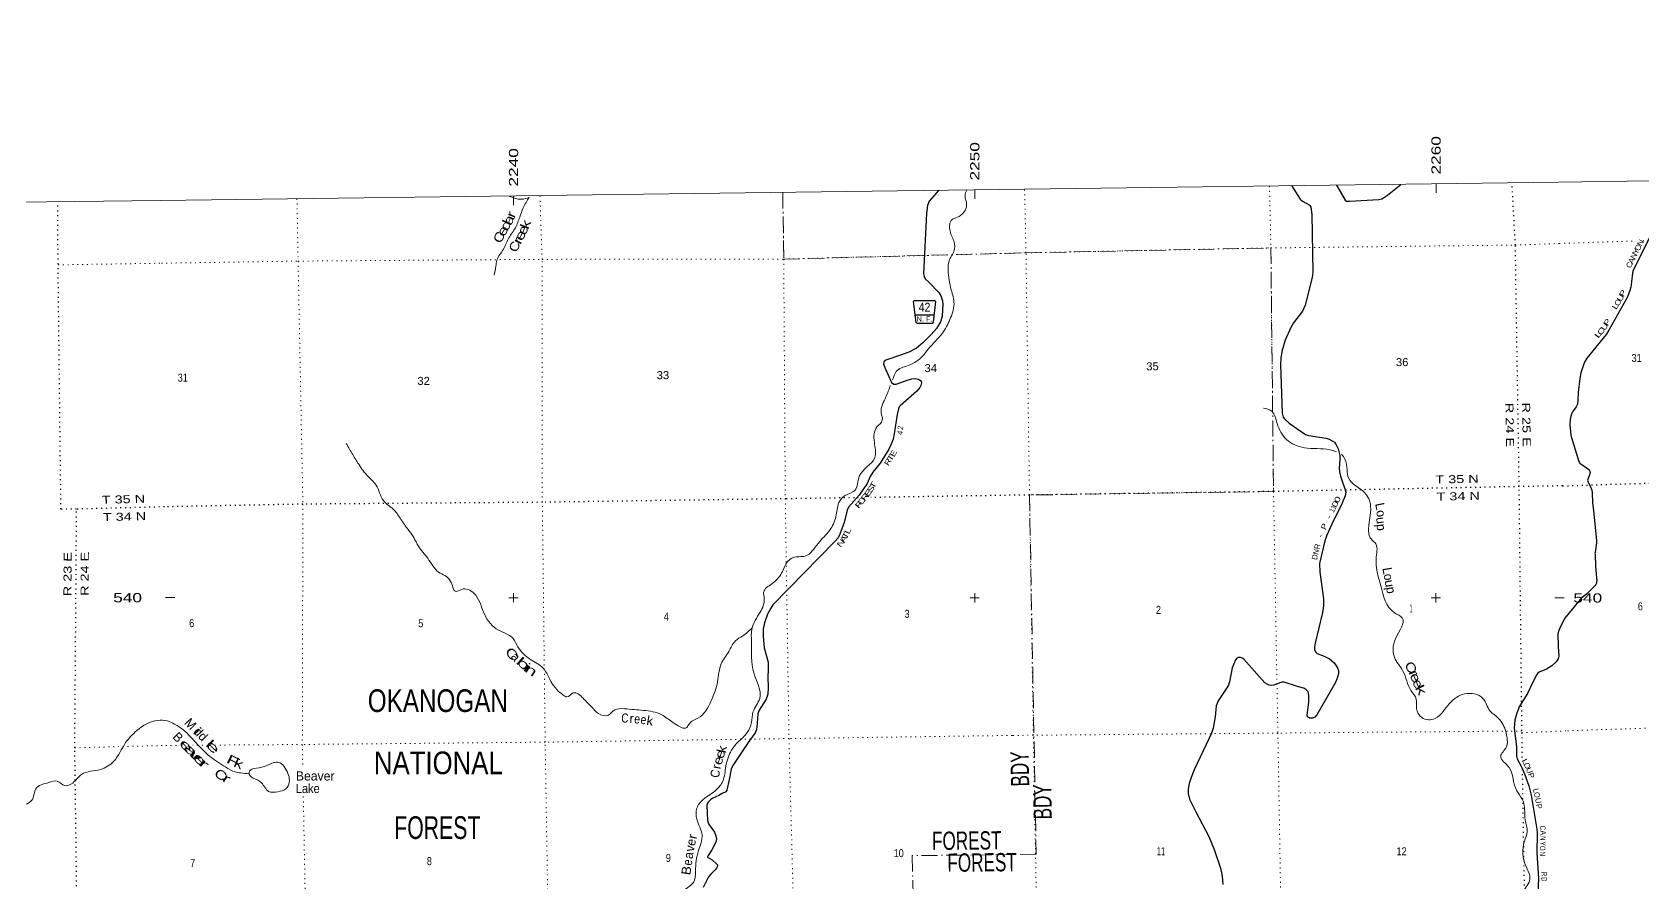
# Model space of a CAD drawing. Header units: feet. Extents: x 244583 to 493183, y 184934 to 372822.
# Drawn here: x 272346 to 307571, y 354219 to 372822 of the extents above; entities that cross this region are included whole.
import ezdxf
from ezdxf.enums import TextEntityAlignment as Align

# ---------------------------------------------------------------- set-up
doc = ezdxf.new("R2010")
doc.units = ezdxf.units.FT
doc.header["$LTSCALE"] = 70
doc.linetypes.add('DOT_DASHED', pattern=[7.7, 5, -1.2, 0.3, -1.2])
doc.linetypes.add('DOTTED', pattern=[1.5, 0.3, -1.2])
for name, color, linetype, lineweight in [('29', 7, 'Continuous', 25), ('30', 7, 'Continuous', 25), ('39', 7, 'Continuous', 13), ('4', 7, 'Continuous', 13), ('44', 7, 'DOT_DASHED', 13), ('5', 7, 'Continuous', 13), ('6', 7, 'DOTTED', 25), ('7', 7, 'DOTTED', 13)]:
    doc.layers.add(name, color=color, linetype=linetype, lineweight=lineweight)
doc.layers.add('41', color=7, linetype='Continuous')

msp = doc.modelspace()

# ---------------------------------------------------------------- linework, layer by layer
at = {"layer": '29'}
for points in [[(292164.05, 369359.83), (291964.64, 369128.26), (291927.95, 369033.71), (291901.12, 368862.54), (291840.08, 367534.75), (291852.3, 367477.72), (291877.52, 367431.46), (291952.7, 367354.36), (292171.7, 367128.68), (292221.17, 367055.19), (292255.76, 366947.85), (292259.96, 366865.84), (292255.28, 366755.8), (292247.35, 366603.01), (292209.52, 366487.36), (292125.48, 366344.38), (292005.25, 366211), (291827.09, 366028.98), (291685.74, 365914.25), (291516.1, 365827.12), (291337.27, 365755.79), (291016.09, 365648.44), (290973.96, 365612.64), (290965.55, 365570.59), (290994.88, 365492.69), (291138.7, 365161.97), (291188.29, 365126.92), (291238.4, 365126.34), (291501.25, 365220.03), (291583.34, 365244.67), (291658.98, 365248.88), (291733.32, 365234.3), (291776.66, 365202.62), (291785.06, 365181.59), (291793.47, 365156.36), (291782.43, 365098.56), (291759.85, 365051.22), (291696.01, 364971.3), (291326.48, 364649.02), (291310.16, 364625.66), (291289.15, 364588.63), (291265.47, 364461.97), (291201, 364037.01), (291175.68, 363924.19), (291134.68, 363811.52), (291083.22, 363703.4), (290890.14, 363399.88), (290734.41, 363202.97), (290671.67, 363101.8), (290605.95, 362948.89), (290430.97, 362700.34), (290257.11, 362498.18), (290200.67, 362431.28), (290172.75, 362368.95), (290105.22, 362101.11), (290011.29, 361840.62), (289969.53, 361766.84), (289899.25, 361680.42), (288544.84, 360294.96), (288497.09, 360226.08), (288427.16, 360093.1), (288363.87, 359908.11), (288334.71, 359769.29), (288331.38, 359604.93), (288354.34, 359359.66), (288443.25, 359047.63), (288438.54, 358874.17), (288433.37, 358724.89), (288442.07, 358485.29), (288435.57, 358343.67), (288396.37, 358238.18), (288246.45, 357994.62), (288216.78, 357914.94), (288202.53, 357713.02), (288183.41, 357561.47), (288158.22, 357498.2), (288002.65, 357290.48), (287670.69, 356785.58), (287636.24, 356704.27), (287586.07, 356479.21), (287540.13, 356244.19), (287519.4, 356209.44), (287438.55, 356168.92), (287362.6, 356130.16)], [(299884.15, 369466.97), (300079.85, 369169.89), (300131.48, 369124.16), (300272.14, 369048.06), (300291.18, 369031.65), (300307.99, 368998), (300328.84, 368833.92), (300351.36, 367572.86), (300337.4, 367456.73), (300186.11, 366855.37), (300160.89, 366783.87), (300125.42, 366724.37), (299934.52, 366463.3), (299875.11, 366361.24), (299751.99, 366083.55), (299673.86, 365841.62), (299652.37, 365692.58), (299649.25, 365548.73), (299656.32, 365345.18)], [(300873.53, 369476.04), (301059.76, 369148.39), (301093.87, 369130.46), (301159.22, 369124.85), (301800.95, 369164.18), (301862.95, 369176.72), (301900.78, 369197.75), (301987.03, 369257.83), (302280.65, 369495.13)], [(307756.16, 368395.13), (307356.26, 367603.12), (307349.15, 367576.48), (307342.79, 367549.1), (307325.64, 367361.21), (307317.2, 367292.24), (307308.08, 367248), (307289.97, 367176.17), (307256.83, 367090.89), (307218.53, 367004.85), (306826.01, 366303.31), (306768.53, 366212.93), (306349.36, 365693.8), (306298.14, 365609.28), (306265.46, 365527.41), (306217.66, 365372.42), (306192.25, 365250.12), (306159.59, 364942.99), (306151.38, 364767.22), (306139.54, 364684.31), (306131.26, 364658.85), (306113.51, 364632.2), (306074.76, 364574.75), (306030.66, 364516.14), (306018.82, 364493.04), (306002.75, 364448.85), (305986.86, 364393.56), (305978.58, 364347.96), (305973.84, 364263.88), (305973.66, 364228.55), (305993.96, 364018.72), (306001.23, 363982.61), (306172.67, 363436.03), (306183.33, 363411.16), (306196.2, 363397.34), (306291.47, 363327.71), (306390.77, 363260.15), (306405.84, 363242.98), (306415.3, 363218.11), (306417.67, 363194.42), (306413.49, 363165.53), (306366.78, 363042.83), (306363.79, 363021.7), (306365.59, 363000.19), (306423.04, 362891.14), (306443.71, 362842.09), (306454.36, 362807.75), (306460.11, 362756.3), (306473.45, 362530.39), (306494.54, 362363.1), (306558.52, 361700.4), (306558.96, 361651.31), (306525.38, 361444.58), (306524.2, 361423.27), (306525.96, 361404.73), (306539.54, 361134.42), (306561.05, 360890.43), (306563.26, 360839.39), (306560.89, 360790.83), (306554.97, 360770.7), (306544.32, 360744.64), (306523.65, 360712.42), (306342.89, 360534.9), (306236.59, 360450.34), (306202.19, 360418.37), (305856.79, 360002.82)], [(299656.32, 365345.18), (299685.99, 364491.61), (299707, 364403.64), (299732.21, 364365.79), (299835.73, 364271.9), (300194.5, 364025.16), (300259.23, 364001.06), (300642.22, 363942.77), (300711.42, 363920.03), (300774.46, 363886.38), (300824.9, 363852.74), (300867.29, 363797.63), (300908.95, 363709.76), (300944.54, 363565.91), (300946.77, 363482.67), (300931.85, 363283.41), (300934.16, 363205.11), (300961.47, 363110.87), (300974.31, 363070.52)], [(300974.31, 363070.52), (301064.45, 362816.12), (301073.38, 362759.15), (301064.45, 362685.76), (300999.13, 362525.39), (300767.65, 362065.72), (300661.25, 361823.04), (300614.76, 361699.6), (300526.51, 361329.53), (300503.54, 361206.13), (300509.32, 361012.81), (300587.29, 360432.43), (300585.34, 360276.09), (300566.96, 360127.55), (300402.15, 359460.07), (300392.02, 359374.04), (300392.02, 359319.37), (300408.83, 359268.91), (300446.93, 359235.54), (300603.67, 359175.24), (300719.83, 359117.51), (300818.65, 359029.83), (300896.34, 358919.86), (300917.35, 358865.19), (300912.16, 358792.49), (300896.34, 358713.8), (300853.25, 358601.46), (300440.69, 357895.11), (300396.23, 357841.18), (300349.21, 357820.1), (300282.76, 357820.16), (300237.51, 357849.37), (300228.12, 357883.24), (300269.73, 358166.65), (300270.15, 358312.19), (300249.13, 358396.29), (300205.8, 358441.06), (300169.28, 358467.78), (300000.27, 358516.18), (299728.01, 358606.56), (299679.29, 358606.35), (299496.74, 358538.99), (299446.43, 358535.07), (299400.21, 358543.48), (299353.98, 358564.51), (299307.81, 358592.39), (298845.46, 359109.11), (298810.44, 359129.31), (298774.01, 359146.96), (298723.58, 359146.96), (298689.96, 359134.34), (298661.51, 359099.12), (298590.17, 358923.89), (298534.46, 358617.08), (298502.9, 358528.55), (298341.9, 358288.44), (298282.31, 358196.55), (298242.76, 358088.27), (298217.05, 357851.78)], [(305856.79, 360002.82), (305754.62, 359786.35), (305725.21, 359721.17), (305711.98, 359658.47), (305719.3, 359386.58), (305737.82, 359178.68), (305720.51, 359116.54), (305678.98, 359052.51), (305582.32, 358964.2), (305464.32, 358887.99), (305304.94, 358825.42), (305275.52, 358804.39), (305250.33, 358775.45), (305160.93, 358593.69), (305048.23, 358362.93), (304872.08, 358083.17), (304821.83, 357953.79), (304775.42, 357784.59), (304762.81, 357687.87), (304757.81, 357609.46), (304806.32, 357193.56), (304810.28, 356990.11), (304821.65, 356928.8), (304915.91, 356753.09), (304981.35, 356600.78), (305078.01, 356340.04), (305127.98, 356133.98), (305255.57, 355391.68), (305258.74, 355301.32), (305251.54, 354871.59), (305286.71, 354310.22), (305254.54, 353482.49)], [(298218.6, 357866.04), (298217.05, 357851.78), (298175.47, 357600.75), (298139.42, 357492.16), (298084.79, 357380.66), (297760.85, 356688.77), (297689.73, 356522.82), (297647.71, 356392.45), (297626.69, 356270.49), (297626.69, 356169.56), (297654.17, 356045.01), (297792.9, 355768.57), (298082.15, 355232.14), (298194.71, 354950.97), (298338.08, 354539.62), (298374.76, 354361.26), (298385.4, 354184.15)], [(287362.6, 356130.16), (287233.62, 356070.67), (287188.48, 356041.31), (287128.55, 355984.46), (287111.74, 355961.33), (287100.04, 355913.99), (287111.74, 355584.95), (287138.17, 355511.92), (287267.06, 355325.92), (287296.66, 355244.32), (287309.27, 355181.23), (287299.64, 355105.09), (287211.98, 354937.48), (287128.55, 354815.37), (287115.94, 354790.14), (287115.94, 354777.52), (287214.2, 354719.87), (287312.85, 354633.83), (287330.28, 354613.51), (287330.28, 354581.97), (287317.67, 354550.43), (287298.89, 354520.59), (287187.93, 354408.79), (287136.96, 354346.47), (287019.28, 354117.28)]]:
    msp.add_lwpolyline(points, dxfattribs=at)
at = {"layer": '30'}
msp.add_line((291663.26, 366644), (292068.33, 366644), dxfattribs=at)
msp.add_lwpolyline([(291709.11, 366453.45), (291690.13, 366455.56), (291678.89, 366475.25), (291623.36, 366935.91), (291628.98, 366947.16), (291643.04, 366955.6), (292084.44, 366954.19), (292091.47, 366949.97), (292098.5, 366934.5), (292051.4, 366480.88), (292042.26, 366461.89), (292031.73, 366452.74)], close=True, dxfattribs=at)
at = {"layer": '39'}
for points in [[(283214.58, 369211.61), (283085.98, 368980.14), (283009.56, 368777.49), (282913.27, 368546.38), (282772.45, 368324.87), (282652.11, 368077.34), (282509.53, 367833.61), (282484.78, 367702.17), (282450.68, 367506.05)], [(282775.16, 369239.02), (283045.46, 369169.39), (283213.55, 369209.76)], [(291161.78, 365220.35), (291186.08, 365281.33), (291241.27, 365398.98), (291500.21, 365530.98), (291828.82, 365750.52), (291940.31, 365888.97), (292253.29, 366239.51), (292415.44, 366537.95), (292506.44, 366877.98), (292446.37, 367188.09), (292378.86, 367619.21), (292398.76, 367821.23), (292509.27, 368044.43), (292511.17, 368232.13), (292419.58, 368473.28), (292465.17, 368724.02), (292579.69, 368773.71), (292782.51, 369046.36), (292747.95, 369243.74), (292784.78, 369368)], [(284152.49, 347903.44), (284374.42, 348271.15), (284631.26, 348764.35), (284675.76, 348934.35), (284886.61, 349211.12), (285182.99, 349777.41), (285328.41, 350126.11), (285414.08, 350403.52), (285642.1, 350591.69), (285779.52, 350934.25), (285886.1, 351324.9), (285922.57, 351490.78), (286037.94, 351818.96), (286113.72, 352078.11), (286215.53, 352180.13), (286247.4, 352394.39), (286279.94, 352727.72), (286400.07, 353168.97), (286402.83, 353457.58), (286410.92, 353633.24), (286521.85, 353820.12), (286574.19, 354010.39), (286805.97, 354222.81), (286851.59, 354471.53), (286917.1, 354922.27), (286995.93, 355268.22), (286880.96, 355612.04), (286882.28, 355850.18), (287021.42, 356041.4), (287307.73, 356252.41), (287446.9, 356441.62), (287517.81, 356773.35), (287641.08, 357117.77), (287774.4, 357288.75), (287985.94, 357504.99), (288074.32, 357721.89), (288110.03, 357954.35), (288256.03, 358252.61), (288128.54, 358808.18), (288076.29, 359493.74), (288083.27, 359766.25), (288266.75, 360141.6), (288356.21, 360441.26), (288342.55, 360576.31), (288522.19, 360757.89), (288735.52, 360994.33), (288873.93, 361250.12), (288988.07, 361332.1), (289254.2, 361365.29), (289533.72, 361640.8), (289790.82, 361934.22), (289920.76, 362224.23), (289989.91, 362533.75), (290127.43, 362690.65), (290336.16, 362799.9), (290435.56, 363111.77), (290774.17, 363517.08), (290764.21, 363858.01), (290821, 364189.6), (290938.47, 364334.17), (290914.37, 364499.38), (291017.4, 364847.61), (291113.64, 365098.52)], [(299271.89, 364601.33), (299456.42, 364530.71), (299572.49, 364267.63), (299778.42, 363914.72), (300170.14, 363735.38), (300727.92, 363689.04), (300862.11, 363649.28)], [(279215.87, 363825.93), (279355.93, 363583.29), (279487.55, 363372.84), (279690.5, 363104.65), (279866.26, 362918.91), (280025.57, 362581.63), (280270.36, 362362.34), (280407.85, 362168.1), (280567.87, 361945.86), (280691.05, 361767.61), (280794.13, 361581.06), (280994.98, 361318.91), (281234.68, 361014.8), (281489.21, 360825.89), (281617.1, 360589.17), (281737.69, 360636.91), (282007.2, 360551.07), (282217.86, 360137.68), (282496.6, 359773.46), (282862.47, 359559.53), (282967.5, 359379.06), (283243.21, 359103.61), (283517.91, 358916.93), (283713.54, 358582.07), (283858.9, 358406.08), (283952.64, 358330.43), (284040, 358282.95), (284178.3, 358371.25), (284393.65, 358254.55), (284577.5, 358066.88), (284734.65, 357919.27), (284932.97, 357879.07), (285087.06, 357999.83), (285298.77, 358024.36), (285713.05, 357990.57), (286115.94, 357894.09), (286349.98, 357731.19), (286520.73, 357630.15), (286632.13, 357599.08), (286739.72, 357725.38), (286900.18, 357817.96), (287198.57, 358208.7), (287335.23, 358617.84), (287415.52, 359012.24), (287578.04, 359278.39), (287726.84, 359508.06), (287885.08, 359618.78), (288087.6, 359785.85)], [(300978.74, 363593.14), (301057.33, 363484.81), (301102.42, 363249.19), (301136.72, 363074), (301489.75, 362746.92), (301618.09, 362469.85), (301667.31, 361695.46), (301710.1, 361661.63), (301741.98, 361345.15), (301840.04, 360714.58), (302139.53, 360124.57), (302308.4, 360011.4), (302162.18, 359555.74), (302138.53, 359151.87), (302323.67, 358851.2), (302502.24, 358419.29), (302615.37, 358236.89), (302621.78, 358029.1), (302735.05, 357834.6), (303032.11, 357811.63), (303201.97, 357964.85), (303501.21, 358280.93), (303676.06, 358351.47), (304072.91, 358252.91), (304136.57, 358158.76), (304206.94, 358008.19), (304364.04, 357864.61), (304550.75, 357604.32), (304601.62, 357392.99), (304587.72, 357195.07), (304462.92, 356985.84), (304647.46, 356737.63), (304773.27, 356329.35), (304969.38, 355952.12), (304997.66, 355597.26), (305045.07, 355335.44), (304982.82, 355128.91), (305017.44, 354572.32), (305103.26, 354306.88), (304959.16, 354018.74), (304941.5, 353443.4), (304896.96, 353277.43), (305101.44, 353051.64), (305366.16, 352854.77), (305590.67, 352643.33), (305660.6, 352353.5), (305714.92, 352017.08), (305787.56, 351764.88), (305764.23, 351284.11), (305792.22, 351083.4), (305806.4, 350882.15), (305874.81, 350745.46), (305985.01, 350664)], [(268576.79, 355840.51), (268809.42, 355940.63), (268896.34, 355933.46), (269224.64, 356015.59), (269692.62, 356066.89), (270035.62, 356096.7), (270528.94, 356045.31), (271176.24, 355947.09), (271613.87, 355814.4), (272057.4, 355885.62), (272356.47, 356058.28), (272424.85, 356272.94), (272706.08, 356413.11), (272891.56, 356443.3), (273062.26, 356344.16), (273231.3, 356400.41), (273425.16, 356590.14), (273840.01, 356699.41), (274124.94, 356871.92), (274389.12, 357284.4), (274634.7, 357547.32), (275092.75, 357772.09), (275294.23, 357764.95)], [(275294.23, 357764.95), (275543.28, 357640.66), (275888.09, 357325.6), (276231.21, 356982.27), (276573.03, 356751.93), (276786.27, 356643.29), (276905.63, 356622.4), (277087.57, 356602.2)], [(277087.91, 356601.31), (277098.99, 356662.87), (277312.22, 356731.81), (277527.37, 356808.84), (277767.23, 356843.76), (277879.62, 356725.94), (277965.99, 356412.07), (277900.89, 356278.17), (277719.94, 356211.6), (277513.91, 356219.43), (277362.41, 356403.42), (277181.51, 356508.39), (277095.9, 356580.09), (277087.57, 356602.2)]]:
    msp.add_spline(points, degree=3, dxfattribs=at)
at = {"layer": '4'}
msp.add_lwpolyline([(244583.23, 368785.28), (275154.65, 369142.74), (305725.57, 369542.24), (336295.9, 369983.81), (366865.59, 370467.41), (397437.89, 370993.07), (428002.83, 371560.78), (458570.27, 372170.54), (489136.84, 372822.34), (493183.04, 189004.41), (462363.63, 188347.22), (431543.33, 187732.43), (400722.22, 187160.02), (369900.35, 186630.01), (339077.78, 186142.4), (308254.57, 185697.19), (277430.77, 185294.38), (246606.45, 184933.96)], close=True, dxfattribs=at)
msp.add_lwpolyline([(244583.23, 368785.28), (275154.65, 369142.74), (305725.57, 369542.24), (336295.9, 369983.81), (366865.59, 370467.41), (397437.89, 370993.07), (428002.83, 371560.78), (458570.27, 372170.54), (489136.84, 372822.34), (493183.04, 189004.41), (462363.63, 188347.22), (431543.33, 187732.43), (400722.22, 187160.02), (369900.35, 186630.01), (339077.78, 186142.4), (308254.57, 185697.19), (277430.77, 185294.38), (246606.45, 184933.96)], close=True, dxfattribs=at)
at = {"layer": '44'}
msp.add_lwpolyline([(288761.15, 369315.34), (288782.28, 367860.18), (294076.92, 367996.95), (299435.8, 368104.42), (299494.62, 362777.46), (294157.25, 362700.64), (294303.1, 354842.48), (291593.44, 354812.97), (291700.55, 349485), (289077.12, 349440.17), (289154.43, 344085.4), (278507.14, 343957.69), (278556.93, 341265.18), (275880.08, 341309.77), (275913.89, 338663.64), (275531.93, 338668.68)], dxfattribs=at)
at = {"layer": '5'}
for p, q in [((303048.83, 369507.57), (303048.77, 369305.81)), ((282873, 369244.31), (282872.97, 369042.56)), ((292960.91, 369376.36), (292960.86, 369174.6)), ((275262.21, 360455.56), (275463.95, 360455.55)), ((282771.14, 360455.24), (282972.88, 360455.21)), ((282871.99, 360354.35), (282872.02, 360556.1)), ((292858.29, 360453.47), (293060.04, 360453.43)), ((292959.14, 360352.58), (292959.19, 360554.32)), ((302945.44, 360450.88), (303147.19, 360450.82)), ((303046.28, 360349.97), (303046.34, 360551.72)), ((305850.64, 360449.52), (305648.9, 360449.59))]:
    msp.add_line(p, q, dxfattribs=at)
at = {"layer": '6'}
for p, q in [((290410.46, 362641.85), (290329.27, 362640.58)), ((304935.42, 356959.02), (304927.22, 357525.26))]:
    msp.add_line(p, q, dxfattribs=at)
for points in [[(304926.95, 357546.17), (304867.98, 362884.96), (304783.42, 368167.23), (304709.88, 369528.29)], [(275237.61, 362442.21), (273316.6, 362391.84), (272974.44, 362393.53), (272911.91, 367748.43), (272903.32, 369114.98)], [(305816.94, 362900.21), (310052.37, 363037.66), (315374.55, 363144.7), (320655.79, 363277.2), (325980.19, 363374.18), (331339.67, 363435.47), (336394.06, 363496.86)], [(305816.94, 362900.21), (304867.98, 362884.96), (299494.62, 362777.46), (294157.25, 362700.64), (290688.97, 362646.22)], [(290329.27, 362640.58), (288832.06, 362617.89), (283502.76, 362541.15), (278265.93, 362499.73), (275237.61, 362442.21)], [(273696.53, 323127.96), (273677.72, 325261.53), (273634.84, 330587.57), (273563.35, 335945.62), (273515.7, 341340.24), (273531.73, 346634.6), (273348.82, 351836.07), (273277.56, 357171.91), (273316.6, 362391.84)], [(305437.73, 323540.66), (305417.06, 325595.77), (305368.6, 330898.63), (305292.28, 336166.86), (305185.87, 341594.2), (305114.86, 346927.07), (305024.34, 352201.21), (305015.48, 352269.72), (304938.01, 356780.67)]]:
    msp.add_lwpolyline(points, dxfattribs=at)
at = {"layer": '7'}
for p, q in [((305744.01, 368201.46), (307405.81, 368257.19)), ((272912, 367734.39), (275171.66, 367769.79)), ((305890.62, 357543.93), (304925.58, 357497.7)), ((273277.56, 357171.91), (275302.22, 357223.7)), ((275499.54, 357225.1), (275302.22, 357223.7)), ((276074.8, 357229.19), (275856.79, 357227.64))]:
    msp.add_line(p, q, dxfattribs=at)
for points in [[(278136.58, 369179.82), (278160.79, 367816.08), (278265.93, 362499.73), (278253.27, 357244.64), (278263.14, 356725.43)], [(284010.43, 330805.03), (283811.88, 336007.45), (283855.97, 341339.57), (283752.73, 346666.03), (283651.79, 351968.31), (283564.7, 357294.95), (283502.76, 362541.15), (283496.58, 367854.55), (283451.39, 369247.01)], [(288761.15, 369315.34), (288782.28, 367860.18), (288815.88, 362619.73), (288898.01, 357373.75), (289037.43, 352061.81), (289116.28, 346749.2), (289195.52, 341402.29), (289258.29, 336083.45), (289373.43, 330775.28), (289361.58, 325449.57), (289401.02, 323326.5)], [(294588.32, 335105.14), (294569.31, 336170.08), (294486.39, 341484.66), (294427.59, 346809.6), (294338.65, 352122.1), (294241.46, 357448.63), (294157.25, 362700.64), (294080.6, 367997.12), (294050.36, 369384.71)], [(299407.39, 369456.23), (299435.8, 368104.42), (299494.62, 362777.46), (299589.28, 357495.3), (299679.87, 352215.11), (299791.32, 346876.63), (299855.88, 341577.99), (299910.6, 336257.04), (300029.1, 330831.86)], [(307569.01, 368262.66), (309987.12, 368343.75), (315260.56, 368461.93), (320564.72, 368560.51), (323126.67, 368613.02)], [(275171.66, 367769.79), (278160.79, 367816.08), (283496.58, 367854.55), (288782.28, 367860.18), (294080.6, 367997.12), (299435.8, 368104.42), (304783.42, 368167.23), (305744.01, 368201.46)], [(336475.27, 358130.02), (331426.25, 358174.32), (326048.1, 358035.78), (320708.18, 357906.12), (315459.27, 357774.29), (310144.93, 357679.54), (305890.62, 357543.93)], [(304926.06, 357539.79), (299591.32, 357493.31), (293789.48, 357442.31), (293769, 357442.02)], [(293778.91, 357442.16), (288898.01, 357373.75), (283564.7, 357294.95), (278253.27, 357244.64), (276357.87, 357231.19)], [(278274.94, 356104.48), (278354.47, 351920.17), (278461.61, 346605.86), (278556.93, 341265.18), (278603.55, 335946.16), (278663.82, 330669.67)]]:
    msp.add_lwpolyline(points, dxfattribs=at)

# ---------------------------------------------------------------- texts
at = {"layer": '30'}
for s, height, rotation, width, p in [('Y', 120, 63.21, 1.3, (307475.45, 368001.39)), ('O', 120, 63.21, 1.1, (307523.76, 368087.44)), ('N', 120, 63.21, 1.15, (307576.17, 368191.23)), ('C', 120, 63.21, 1.15, (307330.76, 367707.91)), ('A', 120, 63.21, 1.3, (307380.79, 367799.83)), ('N', 120, 63.21, 1.15, (307428.44, 367903.61)), ('U', 120, 60.772, 1.25, (307134.19, 366984.21)), ('P', 120, 60.772, 1.35, (307185.98, 367085.28)), ('42', 194, 0.63, 0.9, (291863.09, 366711.62)), ('L', 120, 60.772, 1.5, (307021.57, 366801.95)), ('O', 120, 60.772, 1.15, (307077.19, 366882.34)), ('N. F.', 114.1, 0.63, 0.95, (291862.84, 366492.74)), ('O', 120, 51.081, 1.4, (306709.46, 366251.43)), ('U', 120, 54.081, 1.4, (306779.69, 366347.17)), ('P', 120, 57.544, 1.4, (306841.95, 366448.65)), ('L', 120, 51.081, 1.85, (306642.63, 366177.06)), ('4', 120, 81.374, 0.95, (291383.71, 364053.08)), ('2', 120, 81.374, 0.95, (291391.41, 364160.78)), ('T', 120, 57.538, 1.6, (291170.6, 363483.2)), ('E', 120, 60.548, 1.35, (291231.75, 363581.01)), ('R', 120, 57.538, 1.3, (291110.31, 363391.39)), ('E', 120, 53.854, 1.5, (290676.43, 362713.95)), ('S', 120, 54.854, 1.5, (290735.87, 362800.35)), ('T', 120, 60.742, 1.5, (290789.39, 362889.26)), ('F', 120, 49.304, 1.8, (290472.06, 362457.29)), ('O', 120, 49.304, 1.45, (290533.43, 362530.69)), ('R', 120, 49.304, 1.55, (290605.05, 362620.94)), ('1', 120, 63.271, 0.65, (300856.71, 362402.54)), ('0', 120, 63.271, 1.55, (300894.74, 362476.01)), ('0', 120, 63.271, 1.55, (300945.79, 362575.23)), ('-', 120, 63.271, 1.45, (300753.89, 362194.02)), ('1', 120, 63.271, 0.65, (300825.81, 362340.98)), ('A', 120, 56.49, 1.5, (290142.53, 361705.94)), ('T', 120, 62.171, 1.45, (290187.52, 361788.58)), ('L', 120, 64.171, 1.4, (290237.59, 361889.07)), ('-', 120, 69.363, 1.25, (300574.06, 361790.12)), ('P', 120, 66.326, 1.2, (300656.86, 361987.36)), ('N', 120, 49.881, 1.5, (290077.64, 361611.16)), ('N', 120, 76.587, 0.9, (300483.33, 361443.94)), ('R', 120, 76.587, 0.9, (300509.86, 361561.5)), ('D', 120, 79.455, 0.85, (300455.83, 361332.38)), ('L', 120, 298.211, 1.45, (304949.81, 356840.45)), ('O', 120, 295.211, 1.1, (304990.41, 356754.1)), ('U', 120, 293.251, 1.1, (305035.02, 356653.2)), ('P', 120, 290.34, 1.1, (305076.63, 356545.13)), ('L', 120, 283.631, 1.1, (305178.88, 356221.09)), ('O', 120, 279.753, 0.8, (305199.04, 356130.37)), ('U', 120, 279.753, 0.85, (305225.12, 356004.79)), ('P', 120, 279.753, 0.9, (305242.64, 355880.16)), ('C', 120, 273.753, 0.7, (305323.17, 355415.47)), ('Y', 120, 269.04, 0.75, (305325.01, 355078.57)), ('A', 120, 274.009, 0.8, (305328.93, 355309.37)), ('N', 120, 269.04, 0.65, (305326.95, 355193.4)), ('O', 120, 269.04, 0.65, (305320.95, 354975.6)), ('N', 120, 270.585, 0.65, (305319.87, 354850.35)), ('R', 120, 273.585, 0.7, (305356, 354405.54)), ('D', 120, 270.774, 0.65, (305355.11, 354295.2))]:
    msp.add_text(s, height=height, rotation=rotation, dxfattribs=dict(at, width=width)).set_placement(p, align=Align.CENTER)
at = {"layer": '41'}
for s, rotation, width, p in [('r', 68.212, 1.4, (282911.88, 368802.56)), ('C', 63.848, 1.25, (282646.16, 368294.54)), ('e', 59.539, 1.5, (282718.67, 368427.78)), ('d', 65.307, 1.5, (282790.81, 368557.73)), ('a', 66.551, 1.4, (282860.66, 368676.37)), ('e', 61.307, 1.45, (283107.12, 368333.12)), ('k', 68.212, 1.4, (283229.46, 368583.22)), ('e', 66.551, 1.3, (283169.26, 368457.61)), ('C', 66.848, 1.15, (282985.76, 368094.5)), ('r', 62.539, 1.55, (283052.9, 368221.47)), ('L', 281.691, 1.05, (301730.53, 362433.79)), ('o', 279.6, 0.95, (301911.43, 360892.14)), ('u', 279.6, 1.1, (301935.46, 360750.05)), ('C', 305.619, 1.45, (282756.3, 359167.53)), ('b', 318.973, 1.95, (283020.41, 358935.89)), ('i', 324.5, 1.5, (283108.94, 358849.15)), ('n', 326.349, 1.7, (283204, 358784.08)), ('C', 299.149, 1.3, (302409.42, 358883.66)), ('r', 296.411, 1.55, (302475.32, 358766.86)), ('e', 293.411, 1.3, (302507.83, 358668.79)), ('e', 292.514, 1.25, (302561.6, 358534.51)), ('k', 297.514, 1.6, (302629.83, 358391.18)), ('C', 356.785, 0.8, (285303.12, 357723.64)), ('k', 351.472, 1.05, (285841.21, 357666.72)), ('i', 313.899, 1.85, (275884.93, 357469.7)), ('e', 353.895, 0.85, (285567.98, 357705.71)), ('e', 353.472, 0.85, (285704.67, 357688.96)), ('e', 313.899, 2, (275643.29, 357148.93)), ('a', 314.477, 2.1, (275744.31, 357048.14)), ('l', 314.477, 1.8, (276159.37, 357193.69)), ('e', 314.45, 2, (276229.13, 357120.13)), ('k', 77.129, 1.15, (287527.57, 357119.33)), ('v', 314.477, 2.2, (275850.13, 356940.54)), ('e', 314.45, 2, (275940.4, 356848.51)), ('r', 316.521, 2.2, (276039, 356751.84)), ('F', 333.179, 1.7, (276695.75, 356797.74)), ('k', 337.075, 1.45, (276822.17, 356734.52)), ('e', 70.623, 1.2, (287441.09, 356860.56)), ('e', 69.924, 1.2, (287483.57, 357000.53)), ('C', 328.988, 1.35, (276417.9, 356495.16)), ('r', 329.179, 1.7, (276548.19, 356417.41)), ('C', 80.276, 0.9, (287380.38, 356590.9)), ('r', 80.057, 1.05, (287406.33, 356740.61)), ('r', 79.521, 1.1, (286881.53, 355212.87)), ('e', 81.742, 0.9, (286776.71, 354651.64)), ('B', 81.742, 1.1, (286750.99, 354474.08))]:
    msp.add_text(s, height=200, rotation=rotation, dxfattribs=dict(at, width=width)).set_placement(p, align=Align.CENTER)
for s, rotation, p in [('u', 277.638, (301744.96, 362132.81)), ('o', 282.781, (301751.42, 362276.43)), ('p', 276.638, (301753.77, 361984.39)), ('L', 279.6, (301888.71, 361026.44)), ('p', 278.382, (301967.06, 360606.01)), ('a', 315.08, (282850.17, 359094.35)), ('M', 313.899, (275736.87, 357625.89)), ('d', 313.899, (275907.76, 357455.17)), ('r', 356.785, (285449.41, 357715.17)), ('B', 313.899, (275463.06, 357333.74)), ('d', 314.477, (276012.39, 357350.35)), ('e', 78.041, (286852.04, 355086.31)), ('a', 81.719, (286799.11, 354805.88)), ('v', 81.719, (286825.9, 354956.16))]:
    msp.add_text(s, height=200, rotation=rotation, dxfattribs=at).set_placement(p, align=Align.CENTER)
msp.add_text('Beaver', height=200, dxfattribs=at).set_placement((278111.55, 356456.51))
at = {"layer": '41', "width": 0.9}
msp.add_text('Lake', height=200, dxfattribs=at).set_placement((278111.54, 356182.66))
at = {"layer": '44'}
for s, width, p in [('OKANOGAN', 0.8, (279684.84, 357955.19)), ('NATIONAL', 0.85, (279818.86, 356594.95)), ('FOREST', 0.7, (280264.71, 355178.39))]:
    msp.add_text(s, height=495.8, dxfattribs=dict(at, width=width)).set_placement(p)
at = {"layer": '44', "width": 0.7}
for s, rotation, p in [('BDY', 91.021, (294152.27, 356327.96)), ('BDY', 91.021, (294646.78, 355609.15)), ('FOREST', 0.549, (292027.24, 354934.8)), ('FOREST', 0.549, (292363.13, 354458.7))]:
    msp.add_text(s, height=400, rotation=rotation, dxfattribs=at).set_placement(p)
at = {"layer": '5', "width": 1.4}
for s, height, rotation, p in [('2240   ', 201.8, 89.992, (282973.9, 369446.06)), ('2250   ', 201.8, 89.988, (293061.82, 369578.09)), ('2260   ', 201.8, 89.983, (303149.76, 369709.3)), ('540   ', 201.7, 359.981, (306052.35, 360348.59))]:
    msp.add_text(s, height=height, rotation=rotation, dxfattribs=at).set_placement(p)
msp.add_text('540   ', height=201.7, rotation=359.996, dxfattribs=at).set_placement((275062.07, 360354.71), align=Align.RIGHT)
at = {"layer": '6', "width": 1.35}
for s, rotation, p in [('R 24 E', 270.917, (304566.18, 364714.37)), ('R 25 E', 270.917, (304930.93, 364720.44)), ('T 35 N', 1.146, (303034.88, 362950.63)), ('T 35 N', 1.502, (273869.06, 362506.77)), ('T 34 N', 1.146, (303060.9, 362577.19)), ('T 34 N', 1.502, (273892.3, 362127.97)), ('R 23 E', 89.571, (273202.35, 360486.26)), ('R 24 E', 89.571, (273577.41, 360492.46))]:
    msp.add_text(s, height=175, rotation=rotation, dxfattribs=at).set_placement(p)
at = {"layer": '7'}
for s, width, p in [('36', 1.05, (302171.1, 365520.39)), ('31', 0.85, (307324.94, 365608.76)), ('31', 0.85, (275527.76, 365178.94)), ('32', 1.05, (280769.37, 365109.26)), ('33', 1.05, (286003.64, 365234.44)), ('34', 1.05, (291860.69, 365388.69)), ('35', 1.05, (296710.46, 365427.84)), ('6', 0.85, (307461.93, 360178.52)), ('4', 0.85, (286159.91, 359955.69)), ('3', 0.85, (291424, 360014.88)), ('2', 0.85, (296922.55, 360101.62)), ('1', 0.4, (302470.18, 360131.59)), ('6', 0.85, (275778.13, 359809.38)), ('5', 0.85, (280789.04, 359807.76)), ('7', 0.85, (275801.14, 354567.61)), ('8', 0.85, (280976.16, 354605.54)), ('9', 0.85, (286203.47, 354675.91)), ('10', 0.85, (291186.06, 354780.36)), ('11', 0.65, (296940.39, 354821.66)), ('12', 0.85, (302184.17, 354820.78))]:
    msp.add_text(s, height=175, dxfattribs=dict(at, width=width)).set_placement(p)

doc.saveas('drawing.dxf')
